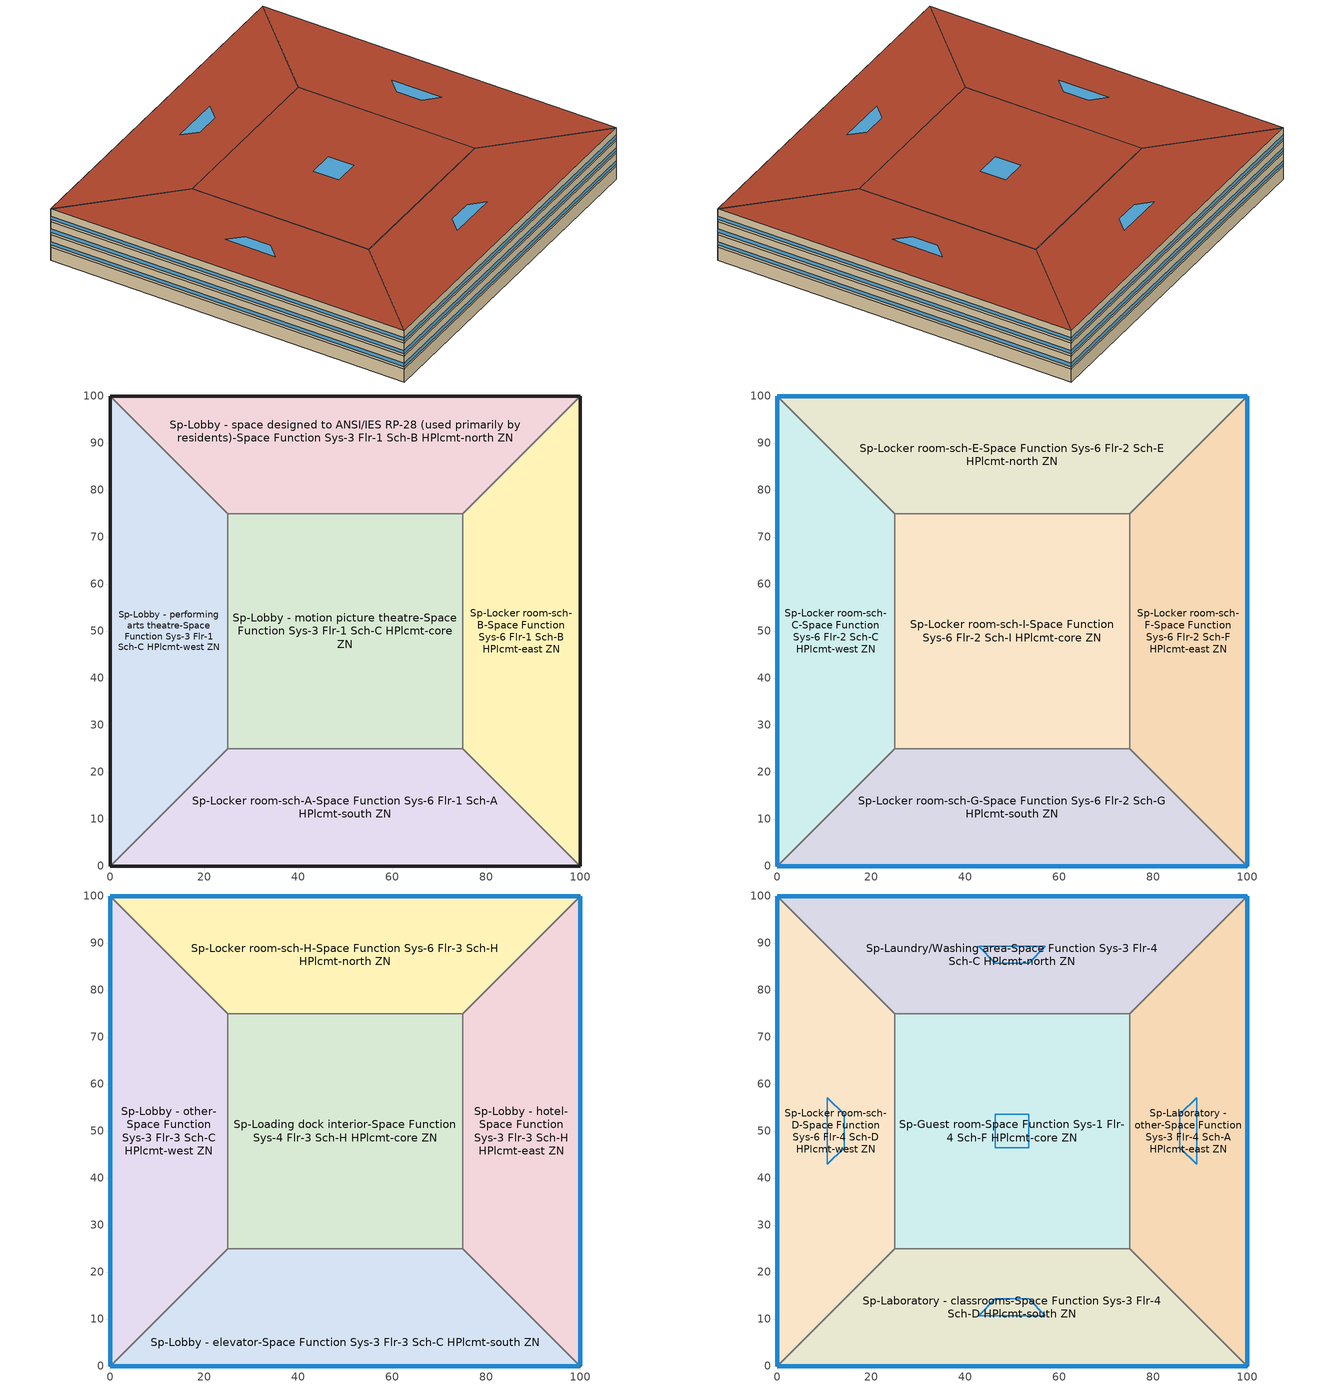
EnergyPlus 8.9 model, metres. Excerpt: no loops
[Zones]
Sp-Lobby - motion picture theatre-Space Function Sys-3 Flr-1 Sch-C HPlcmt-core ZN
 floor ground (BTAP-Grnd-Floor-Mass:U-0.757): 25,25 25,75 75,75 75,25 z0
 wall to Sp-Lobby - performing arts theatre-Space Function Sys-3 Flr-1 Sch-C HPlcmt-west ZN (BTAP-Int-Wall): 25,75 25,25 z0:3.8
 wall to Sp-Lobby - space designed to ANSI/IES RP-28 (used primarily by residents)-Space Function Sys-3 Flr-1 Sch-B HPlcmt-north ZN (BTAP-Int-Wall): 75,75 25,75 z0:3.8
 wall to Sp-Locker room-sch-B-Space Function Sys-6 Flr-1 Sch-B HPlcmt-east ZN (BTAP-Int-Wall): 75,25 75,75 z0:3.8
 wall to Sp-Locker room-sch-A-Space Function Sys-6 Flr-1 Sch-A HPlcmt-south ZN (BTAP-Int-Wall): 25,25 75,25 z0:3.8
Sp-Lobby - performing arts theatre-Space Function Sys-3 Flr-1 Sch-C HPlcmt-west ZN
 floor ground (BTAP-Grnd-Floor-Mass:U-0.757): 0,0 0,100 25,75 25,25 z0
 wall ground (BTAP-Grnd-Wall-Mass:U-0.284): 0,100 0,0 z0:3.8
 wall to Sp-Lobby - space designed to ANSI/IES RP-28 (used primarily by residents)-Space Function Sys-3 Flr-1 Sch-B HPlcmt-north ZN (BTAP-Int-Wall): 25,75 0,100 z0:3.8
 wall to Sp-Locker room-sch-A-Space Function Sys-6 Flr-1 Sch-A HPlcmt-south ZN (BTAP-Int-Wall): 0,0 25,25 z0:3.8
Sp-Lobby - space designed to ANSI/IES RP-28 (used primarily by residents)-Space Function Sys-3 Flr-1 Sch-B HPlcmt-north ZN
 floor ground (BTAP-Grnd-Floor-Mass:U-0.757): 0,100 100,100 75,75 25,75 z0
 wall ground (BTAP-Grnd-Wall-Mass:U-0.284): 100,100 0,100 z0:3.8
 wall to Sp-Locker room-sch-B-Space Function Sys-6 Flr-1 Sch-B HPlcmt-east ZN (BTAP-Int-Wall): 75,75 100,100 z0:3.8
Sp-Locker room-sch-A-Space Function Sys-6 Flr-1 Sch-A HPlcmt-south ZN
 floor ground (BTAP-Grnd-Floor-Mass:U-0.757): 100,0 0,0 25,25 75,25 z0
 wall ground (BTAP-Grnd-Wall-Mass:U-0.284): 0,0 100,0 z0:3.8
 wall to Sp-Locker room-sch-B-Space Function Sys-6 Flr-1 Sch-B HPlcmt-east ZN (BTAP-Int-Wall): 100,0 75,25 z0:3.8
Sp-Locker room-sch-B-Space Function Sys-6 Flr-1 Sch-B HPlcmt-east ZN
 floor ground (BTAP-Grnd-Floor-Mass:U-0.757): 100,100 100,0 75,25 75,75 z0
 wall ground (BTAP-Grnd-Wall-Mass:U-0.284): 100,0 100,100 z0:3.8
Sp-Locker room-sch-C-Space Function Sys-6 Flr-2 Sch-C HPlcmt-west ZN
 floor to Sp-Lobby - performing arts theatre-Space Function Sys-3 Flr-1 Sch-C HPlcmt-west ZN (BTAP-Int-Floor): 0,0 0,100 25,75 25,25 z3.8
 wall outside (BTAP-Ext-Wall-Mass:U-0.21): 0,100 0,0 z3.8:7.6
 wall to Sp-Locker room-sch-E-Space Function Sys-6 Flr-2 Sch-E HPlcmt-north ZN (BTAP-Int-Wall): 25,75 0,100 z3.8:7.6
 wall to Sp-Locker room-sch-I-Space Function Sys-6 Flr-2 Sch-I HPlcmt-core ZN (BTAP-Int-Wall): 25,25 25,75 z3.8:7.6
 wall to Sp-Locker room-sch-G-Space Function Sys-6 Flr-2 Sch-G HPlcmt-south ZN (BTAP-Int-Wall): 0,0 25,25 z3.8:7.6
 window (BTAP-Ext-FixedWindow:U=0.190 SHGC=0.600): 0,99.97 0,0.03 z4.56:5.51
Sp-Locker room-sch-E-Space Function Sys-6 Flr-2 Sch-E HPlcmt-north ZN
 floor to Sp-Lobby - space designed to ANSI/IES RP-28 (used primarily by residents)-Space Function Sys-3 Flr-1 Sch-B HPlcmt-north ZN (BTAP-Int-Floor): 0,100 100,100 75,75 25,75 z3.8
 wall outside (BTAP-Ext-Wall-Mass:U-0.21): 100,100 0,100 z3.8:7.6
 wall to Sp-Locker room-sch-F-Space Function Sys-6 Flr-2 Sch-F HPlcmt-east ZN (BTAP-Int-Wall): 75,75 100,100 z3.8:7.6
 wall to Sp-Locker room-sch-I-Space Function Sys-6 Flr-2 Sch-I HPlcmt-core ZN (BTAP-Int-Wall): 25,75 75,75 z3.8:7.6
 window (BTAP-Ext-FixedWindow:U=0.190 SHGC=0.600): 99.97,100 0.03,100 z4.56:5.51
Sp-Locker room-sch-F-Space Function Sys-6 Flr-2 Sch-F HPlcmt-east ZN
 floor to Sp-Locker room-sch-B-Space Function Sys-6 Flr-1 Sch-B HPlcmt-east ZN (BTAP-Int-Floor): 100,100 100,0 75,25 75,75 z3.8
 wall outside (BTAP-Ext-Wall-Mass:U-0.21): 100,0 100,100 z3.8:7.6
 wall to Sp-Locker room-sch-G-Space Function Sys-6 Flr-2 Sch-G HPlcmt-south ZN (BTAP-Int-Wall): 75,25 100,0 z3.8:7.6
 wall to Sp-Locker room-sch-I-Space Function Sys-6 Flr-2 Sch-I HPlcmt-core ZN (BTAP-Int-Wall): 75,75 75,25 z3.8:7.6
 window (BTAP-Ext-FixedWindow:U=0.190 SHGC=0.600): 100,0.03 100,99.97 z4.56:5.51
Sp-Locker room-sch-G-Space Function Sys-6 Flr-2 Sch-G HPlcmt-south ZN
 floor to Sp-Locker room-sch-A-Space Function Sys-6 Flr-1 Sch-A HPlcmt-south ZN (BTAP-Int-Floor): 100,0 0,0 25,25 75,25 z3.8
 wall outside (BTAP-Ext-Wall-Mass:U-0.21): 0,0 100,0 z3.8:7.6
 wall to Sp-Locker room-sch-I-Space Function Sys-6 Flr-2 Sch-I HPlcmt-core ZN (BTAP-Int-Wall): 75,25 25,25 z3.8:7.6
 window (BTAP-Ext-FixedWindow:U=0.190 SHGC=0.600): 0.03,0 99.97,0 z4.56:5.51
Sp-Locker room-sch-I-Space Function Sys-6 Flr-2 Sch-I HPlcmt-core ZN
 floor to Sp-Lobby - motion picture theatre-Space Function Sys-3 Flr-1 Sch-C HPlcmt-core ZN (BTAP-Int-Floor): 25,25 25,75 75,75 75,25 z3.8
Sp-Loading dock interior-Space Function Sys-4 Flr-3 Sch-H HPlcmt-core ZN
 floor to Sp-Locker room-sch-I-Space Function Sys-6 Flr-2 Sch-I HPlcmt-core ZN (BTAP-Int-Floor): 25,25 25,75 75,75 75,25 z7.6
 wall to Sp-Lobby - other-Space Function Sys-3 Flr-3 Sch-C HPlcmt-west ZN (BTAP-Int-Wall): 25,75 25,25 z7.6:11.4
 wall to Sp-Locker room-sch-H-Space Function Sys-6 Flr-3 Sch-H HPlcmt-north ZN (BTAP-Int-Wall): 75,75 25,75 z7.6:11.4
 wall to Sp-Lobby - hotel-Space Function Sys-3 Flr-3 Sch-H HPlcmt-east ZN (BTAP-Int-Wall): 75,25 75,75 z7.6:11.4
 wall to Sp-Lobby - elevator-Space Function Sys-3 Flr-3 Sch-C HPlcmt-south ZN (BTAP-Int-Wall): 25,25 75,25 z7.6:11.4
Sp-Lobby - elevator-Space Function Sys-3 Flr-3 Sch-C HPlcmt-south ZN
 floor to Sp-Locker room-sch-G-Space Function Sys-6 Flr-2 Sch-G HPlcmt-south ZN (BTAP-Int-Floor): 100,0 0,0 25,25 75,25 z7.6
 wall outside (BTAP-Ext-Wall-Mass:U-0.21): 0,0 100,0 z7.6:11.4
 wall to Sp-Lobby - other-Space Function Sys-3 Flr-3 Sch-C HPlcmt-west ZN (BTAP-Int-Wall): 25,25 0,0 z7.6:11.4
 wall to Sp-Lobby - hotel-Space Function Sys-3 Flr-3 Sch-H HPlcmt-east ZN (BTAP-Int-Wall): 100,0 75,25 z7.6:11.4
 window (BTAP-Ext-FixedWindow:U=0.190 SHGC=0.600): 0.03,0 99.97,0 z8.36:9.31
Sp-Lobby - hotel-Space Function Sys-3 Flr-3 Sch-H HPlcmt-east ZN
 floor to Sp-Locker room-sch-F-Space Function Sys-6 Flr-2 Sch-F HPlcmt-east ZN (BTAP-Int-Floor): 100,100 100,0 75,25 75,75 z7.6
 wall outside (BTAP-Ext-Wall-Mass:U-0.21): 100,0 100,100 z7.6:11.4
 wall to Sp-Locker room-sch-H-Space Function Sys-6 Flr-3 Sch-H HPlcmt-north ZN (BTAP-Int-Wall): 100,100 75,75 z7.6:11.4
 window (BTAP-Ext-FixedWindow:U=0.190 SHGC=0.600): 100,0.03 100,99.97 z8.36:9.31
Sp-Lobby - other-Space Function Sys-3 Flr-3 Sch-C HPlcmt-west ZN
 floor to Sp-Locker room-sch-C-Space Function Sys-6 Flr-2 Sch-C HPlcmt-west ZN (BTAP-Int-Floor): 0,0 0,100 25,75 25,25 z7.6
 wall outside (BTAP-Ext-Wall-Mass:U-0.21): 0,100 0,0 z7.6:11.4
 wall to Sp-Locker room-sch-H-Space Function Sys-6 Flr-3 Sch-H HPlcmt-north ZN (BTAP-Int-Wall): 25,75 0,100 z7.6:11.4
 window (BTAP-Ext-FixedWindow:U=0.190 SHGC=0.600): 0,99.97 0,0.03 z8.36:9.31
Sp-Locker room-sch-H-Space Function Sys-6 Flr-3 Sch-H HPlcmt-north ZN
 floor to Sp-Locker room-sch-E-Space Function Sys-6 Flr-2 Sch-E HPlcmt-north ZN (BTAP-Int-Floor): 0,100 100,100 75,75 25,75 z7.6
 wall outside (BTAP-Ext-Wall-Mass:U-0.21): 100,100 0,100 z7.6:11.4
 window (BTAP-Ext-FixedWindow:U=0.190 SHGC=0.600): 99.97,100 0.03,100 z8.36:9.31
Sp-Guest room-Space Function Sys-1 Flr-4 Sch-F HPlcmt-core ZN
 floor to Sp-Loading dock interior-Space Function Sys-4 Flr-3 Sch-H HPlcmt-core ZN (BTAP-Int-Floor): 25,25 25,75 75,75 75,25 z11.4
 wall to Sp-Locker room-sch-D-Space Function Sys-6 Flr-4 Sch-D HPlcmt-west ZN (BTAP-Int-Wall): 25,75 25,25 z11.4:15.2
 wall to Sp-Laundry/Washing area-Space Function Sys-3 Flr-4 Sch-C HPlcmt-north ZN (BTAP-Int-Wall): 75,75 25,75 z11.4:15.2
 wall to Sp-Laboratory - other-Space Function Sys-3 Flr-4 Sch-A HPlcmt-east ZN (BTAP-Int-Wall): 75,25 75,75 z11.4:15.2
 wall to Sp-Laboratory - classrooms-Space Function Sys-3 Flr-4 Sch-D HPlcmt-south ZN (BTAP-Int-Wall): 25,25 75,25 z11.4:15.2
 roof outside (BTAP-Ext-Roof-Metal:U-0.138): 75,25 75,75 25,75 25,25 z15.2
 skylight (BTAP-Ext-Skylights:U=0.190 SHGC=0.600): 53.54,46.46 53.54,53.54 46.46,53.54 46.46,46.46 z15.2
Sp-Laboratory - classrooms-Space Function Sys-3 Flr-4 Sch-D HPlcmt-south ZN
 floor to Sp-Lobby - elevator-Space Function Sys-3 Flr-3 Sch-C HPlcmt-south ZN (BTAP-Int-Floor): 100,0 0,0 25,25 75,25 z11.4
 wall outside (BTAP-Ext-Wall-Mass:U-0.21): 0,0 100,0 z11.4:15.2
 wall to Sp-Locker room-sch-D-Space Function Sys-6 Flr-4 Sch-D HPlcmt-west ZN (BTAP-Int-Wall): 25,25 0,0 z11.4:15.2
 wall to Sp-Laboratory - other-Space Function Sys-3 Flr-4 Sch-A HPlcmt-east ZN (BTAP-Int-Wall): 100,0 75,25 z11.4:15.2
 window (BTAP-Ext-FixedWindow:U=0.190 SHGC=0.600): 0.03,0 99.97,0 z12.16:13.11
 roof outside (BTAP-Ext-Roof-Metal:U-0.138): 75,25 25,25 0,0 100,0 z15.2
 skylight (BTAP-Ext-Skylights:U=0.190 SHGC=0.600): 53.54,14.27 46.46,14.27 42.93,10.73 57.07,10.73 z15.2
Sp-Laboratory - other-Space Function Sys-3 Flr-4 Sch-A HPlcmt-east ZN
 floor to Sp-Lobby - hotel-Space Function Sys-3 Flr-3 Sch-H HPlcmt-east ZN (BTAP-Int-Floor): 100,100 100,0 75,25 75,75 z11.4
 wall outside (BTAP-Ext-Wall-Mass:U-0.21): 100,0 100,100 z11.4:15.2
 wall to Sp-Laundry/Washing area-Space Function Sys-3 Flr-4 Sch-C HPlcmt-north ZN (BTAP-Int-Wall): 100,100 75,75 z11.4:15.2
 window (BTAP-Ext-FixedWindow:U=0.190 SHGC=0.600): 100,0.03 100,99.97 z12.16:13.11
 roof outside (BTAP-Ext-Roof-Metal:U-0.138): 75,75 75,25 100,0 100,100 z15.2
 skylight (BTAP-Ext-Skylights:U=0.190 SHGC=0.600): 85.73,53.54 85.73,46.46 89.27,42.93 89.27,57.07 z15.2
Sp-Laundry/Washing area-Space Function Sys-3 Flr-4 Sch-C HPlcmt-north ZN
 floor to Sp-Locker room-sch-H-Space Function Sys-6 Flr-3 Sch-H HPlcmt-north ZN (BTAP-Int-Floor): 0,100 100,100 75,75 25,75 z11.4
 wall outside (BTAP-Ext-Wall-Mass:U-0.21): 100,100 0,100 z11.4:15.2
 wall to Sp-Locker room-sch-D-Space Function Sys-6 Flr-4 Sch-D HPlcmt-west ZN (BTAP-Int-Wall): 0,100 25,75 z11.4:15.2
 window (BTAP-Ext-FixedWindow:U=0.190 SHGC=0.600): 99.97,100 0.03,100 z12.16:13.11
 roof outside (BTAP-Ext-Roof-Metal:U-0.138): 25,75 75,75 100,100 0,100 z15.2
 skylight (BTAP-Ext-Skylights:U=0.190 SHGC=0.600): 46.46,85.73 53.54,85.73 57.07,89.27 42.93,89.27 z15.2
Sp-Locker room-sch-D-Space Function Sys-6 Flr-4 Sch-D HPlcmt-west ZN
 floor to Sp-Lobby - other-Space Function Sys-3 Flr-3 Sch-C HPlcmt-west ZN (BTAP-Int-Floor): 0,0 0,100 25,75 25,25 z11.4
 wall outside (BTAP-Ext-Wall-Mass:U-0.21): 0,100 0,0 z11.4:15.2
 window (BTAP-Ext-FixedWindow:U=0.190 SHGC=0.600): 0,99.97 0,0.03 z12.16:13.11
 roof outside (BTAP-Ext-Roof-Metal:U-0.138): 25,25 25,75 0,100 0,0 z15.2
 skylight (BTAP-Ext-Skylights:U=0.190 SHGC=0.600): 14.27,46.46 14.27,53.54 10.73,57.07 10.73,42.93 z15.2
[Building]
Building 1
[Site:Location]
Fort McMurray AP_AB_CAN: Latitude {deg}=56.653; Longitude {deg}=-111.223; Time Zone {hr}=-7; Elevation {m}=369.1
[Site:GroundTemperature:BuildingSurface]
19.527, 19.502, 19.536, 19.598, 20.002, 21.64, 22.225, 22.375, 21.449, 20.121, 19.802, 19.633
[Site:WaterMainsTemperature]
Calculation Method=Correlation; Annual Average Outdoor Air Temperature {C}=1.875; Maximum Difference In Monthly Average Outdoor Air Temperatures {deltaC}=34.4
[SizingPeriod:DesignDay] Day of Month=21; Dry-Bulb Temperature Range Modifier Type=DefaultMultipliers; Humidity Condition Type=Wetbulb; Barometric Pressure {Pa}=96969; Rain Indicator=No; Snow Indicator=No; Daylight Saving Time Indicator=No
Name | Month | Day Type | Maximum Dry-Bulb Temperature {C} | Daily Dry-Bulb Temperature Range {deltaC} | Wetbulb or DewPoint at Maximum Dry-Bulb {C} | Wind Speed {m/s} | Wind Direction {deg} | Solar Model Indicator | ASHRAE Clear Sky Optical Depth for Beam Irradiance (taub) | ASHRAE Clear Sky Optical Depth for Diffuse Irradiance (taud) | Sky Clearness
Fort McMurray AP Ann Clg .4% Condns DB=>MWB | 7 | SummerDesignDay | 28.9 | 12.4 | 17.8 | 3.7 | 250 | ASHRAETau | 0.377 | 2.403
Fort McMurray AP Ann Htg 99.6% Condns DB | 1 | WinterDesignDay | -36.2 | 0 | -36.2 | 1 | 90 | ASHRAEClearSky |  |  | 0
[Material] Thermal Absorptance=0.9
Name | Roughness | Thickness {m} | Conductivity {W/m-K} | Density {kg/m3} | Specific Heat {J/kg-K} | Solar Absorptance | Visible Absorptance
1/2IN Gypsum 1 | Smooth | 0.0127 | 0.16 | 784.9 | 830 | 0.4 | 0.4
100mm Normalweight concrete floor 1 | MediumSmooth | 0.1016 | 2.31 | 2322 | 832 | 0.7 | 0.7
1IN Stucco 1 | Smooth | 0.0253 | 0.6918 | 1858 | 837 | 0.7 | 0.92
6 in. Normalweight Concrete Floor 1; 6 in. Normalweight Concrete Floor 2 | MediumRough | 0.1524 | 2.31 | 2322 | 832 | 0.7 | 0.7
8IN CONCRETE HW RefBldg 1 | Rough | 0.2032 | 1.311 | 2240 | 836.8 | 0.7 | 0.7
G01 13mm gypsum board 1 | Smooth | 0.0127 | 0.16 | 800 | 1090 | 0.7 | 0.5
Metal Roof Surface 1 | Smooth | 0.0008 | 45.28 | 7824 | 500 | 0.7 | 0.7
[Material:NoMass] Roughness=Smooth; Thermal Absorptance=0.9; Solar Absorptance=0.7
Name | Thermal Resistance {m2-K/W} | Visible Absorptance
Typical Carpet Pad | 0.21648 | 0.8
Typical Carpet Pad 2 | 1.25503 | 0.8
Typical Carpet Pad 3 | 3.45515 | 0.8
Typical Insulation 2 | 4.49096 | 0.7
Typical Insulation 3 | 7.24636 | 0.7
[WindowMaterial:SimpleGlazingSystem]
SimpleGlazing:U=0.190 SHGC=0.600: U-Factor {W/m2-K}=1.9; Solar Heat Gain Coefficient=0.6; Visible Transmittance=0.21
[Construction]
BTAP-Ext-FixedWindow:U=0.190 SHGC=0.600; BTAP-Ext-Skylights:U=0.190 SHGC=0.600: SimpleGlazing:U=0.190 SHGC=0.600
BTAP-Ext-Roof-Metal:U-0.138: Metal Roof Surface 1, Typical Insulation 3
BTAP-Ext-Wall-Mass:U-0.21: 1IN Stucco 1, 8IN CONCRETE HW RefBldg 1, Typical Insulation 2, 1/2IN Gypsum 1
BTAP-Grnd-Floor-Mass:U-0.757: 6 in. Normalweight Concrete Floor 1, Typical Carpet Pad 2
BTAP-Grnd-Wall-Mass:U-0.284: 6 in. Normalweight Concrete Floor 2, Typical Carpet Pad 3
BTAP-Int-Floor: 100mm Normalweight concrete floor 1, Typical Carpet Pad
BTAP-Int-Wall: G01 13mm gypsum board 1, G01 13mm gypsum board 1
[Zone]
Sp-Guest room-Space Function Sys-1 Flr-4 Sch-F HPlcmt-core ZN; Sp-Laboratory - classrooms-Space Function Sys-3 Flr-4 Sch-D HPlcmt-south ZN; Sp-Laboratory - other-Space Function Sys-3 Flr-4 Sch-A HPlcmt-east ZN; Sp-Laundry/Washing area-Space Function Sys-3 Flr-4 Sch-C HPlcmt-north ZN; Sp-Loading dock interior-Space Function Sys-4 Flr-3 Sch-H HPlcmt-core ZN; Sp-Lobby - elevator-Space Function Sys-3 Flr-3 Sch-C HPlcmt-south ZN; Sp-Lobby - hotel-Space Function Sys-3 Flr-3 Sch-H HPlcmt-east ZN; Sp-Lobby - motion picture theatre-Space Function Sys-3 Flr-1 Sch-C HPlcmt-core ZN; Sp-Lobby - other-Space Function Sys-3 Flr-3 Sch-C HPlcmt-west ZN; Sp-Lobby - performing arts theatre-Space Function Sys-3 Flr-1 Sch-C HPlcmt-west ZN; Sp-Lobby - space designed to ANSI/IES RP-28 (used primarily by residents)-Space Function Sys-3 Flr-1 Sch-B HPlcmt-north ZN; Sp-Locker room-sch-A-Space Function Sys-6 Flr-1 Sch-A HPlcmt-south ZN; Sp-Locker room-sch-B-Space Function Sys-6 Flr-1 Sch-B HPlcmt-east ZN; Sp-Locker room-sch-C-Space Function Sys-6 Flr-2 Sch-C HPlcmt-west ZN; Sp-Locker room-sch-D-Space Function Sys-6 Flr-4 Sch-D HPlcmt-west ZN; Sp-Locker room-sch-E-Space Function Sys-6 Flr-2 Sch-E HPlcmt-north ZN; Sp-Locker room-sch-F-Space Function Sys-6 Flr-2 Sch-F HPlcmt-east ZN; Sp-Locker room-sch-G-Space Function Sys-6 Flr-2 Sch-G HPlcmt-south ZN; Sp-Locker room-sch-H-Space Function Sys-6 Flr-3 Sch-H HPlcmt-north ZN; Sp-Locker room-sch-I-Space Function Sys-6 Flr-2 Sch-I HPlcmt-core ZN
[ZoneInfiltration:DesignFlowRate] Schedule=Always On Discrete; Design Flow Rate Calculation Method=Flow/ExteriorArea; Flow per Exterior Surface Area {m3/s-m2}=0.00025; Constant Term Coefficient=0; Temperature Term Coefficient=0; Velocity Term Coefficient=0.224; Velocity Squared Term Coefficient=0
Name | Zone or ZoneList
Guest room-Space Function Infiltration | Sp-Guest room-Space Function Sys-1 Flr-4 Sch-F HPlcmt-core ZN
Laboratory - classrooms-Space Function Infiltration | Sp-Laboratory - classrooms-Space Function Sys-3 Flr-4 Sch-D HPlcmt-south ZN
Laboratory - other-Space Function Infiltration | Sp-Laboratory - other-Space Function Sys-3 Flr-4 Sch-A HPlcmt-east ZN
Laundry/Washing area-Space Function Infiltration | Sp-Laundry/Washing area-Space Function Sys-3 Flr-4 Sch-C HPlcmt-north ZN
Lobby - elevator-Space Function Infiltration | Sp-Lobby - elevator-Space Function Sys-3 Flr-3 Sch-C HPlcmt-south ZN
Lobby - hotel-Space Function Infiltration | Sp-Lobby - hotel-Space Function Sys-3 Flr-3 Sch-H HPlcmt-east ZN
Lobby - other-Space Function Infiltration | Sp-Lobby - other-Space Function Sys-3 Flr-3 Sch-C HPlcmt-west ZN
Locker room-sch-C-Space Function Infiltration | Sp-Locker room-sch-C-Space Function Sys-6 Flr-2 Sch-C HPlcmt-west ZN
Locker room-sch-D-Space Function Infiltration | Sp-Locker room-sch-D-Space Function Sys-6 Flr-4 Sch-D HPlcmt-west ZN
Locker room-sch-E-Space Function Infiltration | Sp-Locker room-sch-E-Space Function Sys-6 Flr-2 Sch-E HPlcmt-north ZN
Locker room-sch-F-Space Function Infiltration | Sp-Locker room-sch-F-Space Function Sys-6 Flr-2 Sch-F HPlcmt-east ZN
Locker room-sch-G-Space Function Infiltration | Sp-Locker room-sch-G-Space Function Sys-6 Flr-2 Sch-G HPlcmt-south ZN
Locker room-sch-H-Space Function Infiltration | Sp-Locker room-sch-H-Space Function Sys-6 Flr-3 Sch-H HPlcmt-north ZN
[AvailabilityManager:Scheduled] Schedule=Always On Discrete
Sys_1_Make-up air unit Availability Manager; Air Loop HVAC Outdoor Air System 1 Availability Manager; Sys_3_PSZ Sp-Laboratory - classrooms-Space Function Sys-3 Flr-4 Sch-D HPlcmt-south ZN Availability Manager; Air Loop HVAC Outdoor Air System 8 Availability Manager; Sys_3_PSZ Sp-Laboratory - other-Space Function Sys-3 Flr-4 Sch-A HPlcmt-east ZN Availability Manager; Air Loop HVAC Outdoor Air System 9 Availability Manager; Sys_3_PSZ Sp-Laundry/Washing area-Space Function Sys-3 Flr-4 Sch-C HPlcmt-north ZN Availability Manager; Air Loop HVAC Outdoor Air System 10 Availability Manager; Sys_3_PSZ Sp-Lobby - elevator-Space Function Sys-3 Flr-3 Sch-C HPlcmt-south ZN Availability Manager; Air Loop HVAC Outdoor Air System 6 Availability Manager; Sys_3_PSZ Sp-Lobby - hotel-Space Function Sys-3 Flr-3 Sch-H HPlcmt-east ZN Availability Manager; Air Loop HVAC Outdoor Air System 7 Availability Manager; Sys_3_PSZ Sp-Lobby - motion picture theatre-Space Function Sys-3 Flr-1 Sch-C HPlcmt-core ZN Availability Manager; Air Loop HVAC Outdoor Air System 3 Availability Manager; Sys_3_PSZ Sp-Lobby - other-Space Function Sys-3 Flr-3 Sch-C HPlcmt-west ZN Availability Manager; Air Loop HVAC Outdoor Air System 5 Availability Manager; Sys_3_PSZ Sp-Lobby - performing arts theatre-Space Function Sys-3 Flr-1 Sch-C HPlcmt-west ZN Availability Manager; Air Loop HVAC Outdoor Air System 2 Availability Manager; Sys_3_PSZ Sp-Lobby - space designed to ANSI/IES RP-28 (used primarily by residents)-Space Function Sys-3 Flr-1 Sch-B HPlcmt-north ZN Availability Manager; Air Loop HVAC Outdoor Air System 4 Availability Manager; Sys_4_PSZ_Sp-Loading dock interior-Space Function Sys-4 Flr-3 Sch-H HPlcmt-core ZN Availability Manager; Air Loop HVAC Outdoor Air System 11 Availability Manager; Sys_6_VAV with Reheat Availability Manager; Air Loop HVAC Outdoor Air System 12 Availability Manager; Sys_6_VAV with Reheat 1 Availability Manager; Air Loop HVAC Outdoor Air System 13 Availability Manager; Sys_6_VAV with Reheat 2 Availability Manager; Air Loop HVAC Outdoor Air System 14 Availability Manager; Sys_6_VAV with Reheat 3 Availability Manager; Air Loop HVAC Outdoor Air System 15 Availability Manager
[Schedule:Constant]
Always On Discrete: Hourly Value=1
